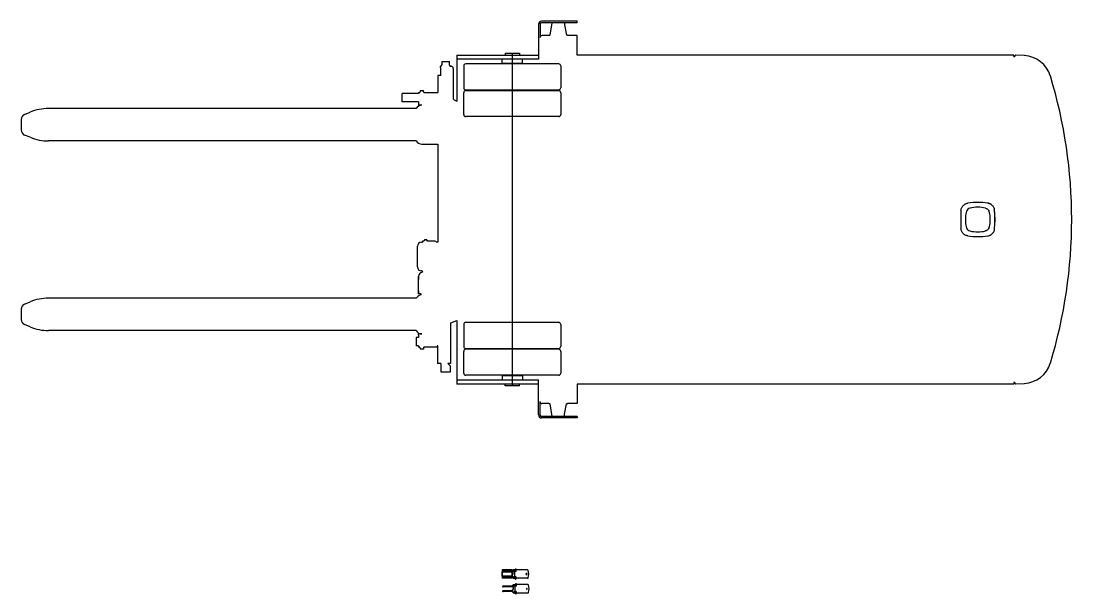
# Model space of a CAD drawing. Extents: x 159 to 306, y 156 to 232.
# Drawn here: x 158.557 to 161.825, y 182.521 to 184.29 of the extents above; entities that cross this region are included whole.
import ezdxf

# ---------------------------------------------------------------- set-up
doc = ezdxf.new("R2010")
doc.units = 0
doc.header["$MEASUREMENT"] = 0
doc.layers.add('Ground_Vehicle', color=55, linetype='Continuous')
doc.layers.add('Ground_Vehicle_Outline', color=7, linetype='Continuous')

# ---------------------------------------------------------------- blocks, each defined once
blk = doc.blocks.new('*U42')
for p, q in [((3.19, 23.75), (3.19, 19.5)), ((3.38, 23.75), (3.38, 22.12)), ((7.88, 24.12), (3.56, 24.12)), ((7.88, 23.94), (3.56, 23.94)), ((4.83, 23.94), (4.56, 22.42)), ((6.35, 23.94), (6.36, 23.66)), ((6.36, 23.66), (6.58, 22.42)), ((7.88, 23.94), (7.88, 24.12)), ((4.46, 22.38), (3.62, 22.38)), ((4.49, 22.38), (4.46, 22.38)), ((4.55, 22.38), (4.46, 22.38)), ((4.46, 22.38), (4.46, 22.38)), ((4.54, 22.38), (4.55, 22.41)), ((4.55, 22.38), (4.55, 22.38)), ((4.55, 22.38), (4.55, 22.38)), ((4.55, 22.38), (4.55, 22.38)), ((4.55, 22.38), (4.55, 22.38)), ((4.56, 22.42), (4.56, 22.42)), ((4.56, 22.42), (4.56, 22.42)), ((4.56, 22.42), (4.56, 22.42)), ((6.69, 22.42), (6.58, 22.42)), ((6.69, 22.42), (6.69, 22.42)), ((6.7, 22.42), (6.69, 22.42)), ((6.7, 22.42), (6.7, 22.42)), ((6.7, 22.42), (6.7, 22.42)), ((6.7, 22.41), (6.7, 22.42)), ((6.7, 22.41), (6.7, 22.41)), ((6.7, 22.41), (6.7, 22.41)), ((6.7, 22.41), (6.7, 22.38)), ((7.88, 22.38), (6.7, 22.38)), ((7.88, 20), (7.88, 22.38)), ((-6.75, 20), (3.19, 20)), ((-6.75, 20), (-6.75, 19.5)), ((3.19, 19.5), (-6.75, 19.5)), ((-6.75, 19.5), (-6.75, 14.39)), ((-1.25, 19), (-1.25, 19.5)), ((-0.86, 20.22), (-0.03, 20.22)), ((-0.86, 20.22), (-0.86, 20)), ((-0.03, 20.1), (-0.03, 20.22)), ((-0.03, 20.1), (0.03, 20.1)), ((0, 20.1), (0, -20.1)), ((0.03, 20.22), (0.86, 20.22)), ((0.03, 20.1), (0.03, 20.22)), ((0.86, 20.22), (0.86, 20)), ((1.25, 19), (1.25, 19.5)), ((61.01, 20), (7.88, 20)), ((7.88, 19.62), (7.88, 19.62)), ((61.01, 19.83), (61.01, 20)), ((61.01, 19.83), (61.13, 19.83)), ((61.13, 19.86), (61.13, 19.83)), ((62.3, 19.94), (61.27, 19.99)), ((-8.75, 18.5), (-8.75, 18.64)), ((-8.66, 18.64), (-8.75, 18.64)), ((-8.71, 18.5), (-8.75, 18.5)), ((-8.71, 17.52), (-8.71, 18.5)), ((-8.66, 18.79), (-8.66, 18.64)), ((-8.56, 18.79), (-8.66, 18.79)), ((-8.59, 19.2), (-7.65, 19.2)), ((-8.59, 19.2), (-8.59, 18.83)), ((-8.56, 18.83), (-8.59, 18.83)), ((-8.56, 18.83), (-8.56, 18.79)), ((-7.68, 18.83), (-7.65, 18.83)), ((-7.68, 18.83), (-7.68, 18.79)), ((-7.58, 18.79), (-7.68, 18.79)), ((-7.65, 18.83), (-7.65, 19.2)), ((-7.58, 18.79), (-7.58, 18.64)), ((-7.58, 18.64), (-7.44, 18.64)), ((-7.18, 18.38), (-7.18, 14.7)), ((-5.91, 18.68), (-5.91, 16.03)), ((5.65, 18.93), (-5.66, 18.93)), ((-1.25, 19), (1.25, 19)), ((-0.86, 19), (-0.86, 18.93)), ((0.86, 19), (0.86, 18.93)), ((5.9, 18.68), (5.9, 16.03)), ((-8.71, 17.52), (-9.07, 17.52)), ((-9.07, 17.52), (-9.07, 15.47)), ((-11.39, 15.47), (-11.26, 15.47)), ((-11.39, 15.47), (-11.39, 15.32)), ((-11.19, 15.53), (-11.26, 15.53)), ((-11.26, 15.53), (-11.26, 15.47)), ((-11.21, 15.69), (-10.82, 15.69)), ((-11.21, 15.69), (-11.21, 15.55)), ((-11.21, 15.55), (-11.19, 15.55)), ((-11.19, 15.55), (-11.19, 15.53)), ((-10.84, 15.55), (-10.82, 15.55)), ((-10.84, 15.55), (-10.84, 15.53)), ((-10.77, 15.53), (-10.84, 15.53)), ((-10.82, 15.55), (-10.82, 15.69)), ((-10.77, 15.53), (-10.77, 15.47)), ((-10.77, 15.47), (-9.07, 15.47)), ((-5.66, 15.78), (5.65, 15.78)), ((5.65, 15.67), (-5.66, 15.67)), ((-0.91, 15.67), (-0.91, 15.78)), ((0.9, 15.67), (0.9, 15.78)), ((-11.39, 15.32), (-13.39, 15.32)), ((-13.39, 14.32), (-13.39, 15.32)), ((-11.39, 14.32), (-13.39, 14.32)), ((-11.41, 14.32), (-11.41, 14.28)), ((-11.39, 14.28), (-11.41, 14.28)), ((-11.39, 14.32), (-11.39, 13.97)), ((-7.06, 14.55), (-6.75, 14.39)), ((-5.91, 12.77), (-5.91, 15.42)), ((5.9, 15.42), (5.9, 12.77)), ((-59.34, 12.78), (-58.66, 13.06)), ((-11.68, 13.5), (-56.42, 13.5)), ((-11.39, 13.97), (-11.39, 13.91)), ((-11.02, 13.91), (-11.39, 13.91)), ((-6.07, 13.49), (-6.07, 13.49)), ((-59.75, 12.16), (-59.75, 10.9)), ((5.65, 12.52), (-5.66, 12.52)), ((-58.66, 10), (-59.34, 10.28)), ((-11.68, 9.56), (-56.42, 9.56)), ((-11.02, 9.16), (-9.07, 9.16)), ((-9.07, 9.16), (-9.07, -2.75)), ((55.41, 1.99), (55.42, 1.99)), ((55.41, 1.99), (55.42, 1.99)), ((55.41, 1.99), (55.42, 1.99)), ((55.41, 1.99), (55.42, 1.99)), ((56.63, 2.09), (56.63, 2.09)), ((57.58, 1.38), (57.58, 1.38)), ((54.59, 1.16), (54.59, -1.15)), ((55.13, 0.3), (55.13, -0.3)), ((57.99, 1.03), (57.99, 1.03)), ((58.13, -0.3), (58.13, 0.3)), ((58.67, 1.12), (58.67, 1.13)), ((58.67, 1.12), (58.67, 1.13)), ((58.69, 0.91), (58.69, 0.91)), ((58.71, 0.51), (58.71, 0.53)), ((58.71, 0.51), (58.71, 0.53)), ((58.72, -0.3), (58.72, 0.3)), ((58.72, 0.3), (58.72, -0.3)), ((58.72, 0), (58.73, 0)), ((57.99, -1.03), (57.99, -1.03)), ((58.67, -1.13), (58.67, -1.12)), ((58.67, -1.13), (58.67, -1.12)), ((-10.66, -2.54), (-10.69, -2.54)), ((-10.69, -2.54), (-10.69, -2.58)), ((-10.68, -2.43), (-10.4, -2.43)), ((-10.68, -2.43), (-10.68, -2.53)), ((-10.66, -2.53), (-10.68, -2.53)), ((-10.66, -2.53), (-10.66, -2.54)), ((-10.42, -2.53), (-10.4, -2.53)), ((-10.42, -2.53), (-10.42, -2.54)), ((-10.39, -2.54), (-10.42, -2.54)), ((-10.4, -2.53), (-10.4, -2.43)), ((-10.39, -2.54), (-10.39, -2.58)), ((55.42, -1.99), (55.41, -1.99)), ((55.42, -1.99), (55.41, -1.99)), ((55.42, -1.99), (55.41, -1.99)), ((55.42, -1.99), (55.41, -1.99)), ((56.63, -2.09), (56.63, -2.09)), ((57.58, -1.38), (57.58, -1.38)), ((-11.54, -5.75), (-11.54, -3.25)), ((-11.04, -2.75), (-10.92, -2.75)), ((-10.92, -2.63), (-10.92, -2.75)), ((-10.76, -2.63), (-10.92, -2.63)), ((-10.69, -2.58), (-10.76, -2.58)), ((-10.76, -2.58), (-10.76, -2.63)), ((-10.32, -2.58), (-10.39, -2.58)), ((-10.32, -2.58), (-10.32, -2.63)), ((-9.41, -2.63), (-10.32, -2.63)), ((-9.07, -2.75), (-9.2, -2.75)), ((-10.95, -6.25), (-11.04, -6.25)), ((-10.95, -6.25), (-10.94, -6.41)), ((-11.39, -8.78), (-11.39, -6.91)), ((-11.39, -6.91), (-11.39, -7.28)), ((-11.39, -8.41), (-11.39, -7.53)), ((-11.39, -8.66), (-11.39, -8.78)), ((-11.39, -8.78), (-11.39, -9.03)), ((-11.39, -9.03), (-11.39, -8.78)), ((-59.34, -10.28), (-58.66, -10)), ((-11.68, -9.56), (-56.42, -9.56)), ((-11.14, -9.03), (-11.39, -9.03)), ((-11.14, -9.03), (-11.14, -9.17)), ((-59.75, -10.9), (-59.75, -12.16)), ((-58.66, -13.06), (-59.34, -12.78)), ((-7.49, -12.55), (-6.75, -12.26)), ((-7.49, -17.52), (-7.49, -12.55)), ((-6.75, -12.26), (-6.75, -19.5)), ((-5.91, -12.77), (-5.91, -15.42)), ((5.65, -12.52), (-5.66, -12.52)), ((5.9, -12.77), (5.9, -15.42)), ((-11.68, -13.5), (-56.42, -13.5)), ((-11.02, -13.91), (-11.39, -13.91)), ((-11.39, -14.02), (-11.39, -13.91)), ((-11.39, -14.02), (-11.39, -14.35)), ((-11.39, -14.35), (-11.7, -14.35)), ((-11.7, -14.35), (-11.7, -15.35)), ((-11.39, -15.35), (-11.7, -15.35)), ((-11.39, -15.35), (-11.39, -15.52)), ((-9.14, -15.35), (-9.14, -15.52)), ((-9.07, -15.35), (-9.14, -15.35)), ((-9.07, -17.52), (-9.07, -15.35)), ((-11.26, -15.52), (-11.39, -15.52)), ((-11.26, -15.59), (-11.26, -15.52)), ((-11.26, -15.59), (-11.19, -15.59)), ((-11.21, -15.61), (-11.21, -15.75)), ((-11.19, -15.61), (-11.21, -15.61)), ((-10.82, -15.75), (-11.21, -15.75)), ((-11.19, -15.61), (-11.19, -15.59)), ((-10.84, -15.61), (-10.84, -15.59)), ((-10.84, -15.59), (-10.77, -15.59)), ((-10.82, -15.61), (-10.84, -15.61)), ((-10.82, -15.61), (-10.82, -15.75)), ((-10.77, -15.59), (-10.77, -15.52)), ((-9.14, -15.52), (-10.77, -15.52)), ((-5.91, -18.68), (-5.91, -16.03)), ((-5.66, -15.67), (5.65, -15.67)), ((5.65, -15.78), (-5.66, -15.78)), ((-0.9, -15.78), (-0.9, -15.67)), ((0.91, -15.78), (0.91, -15.67)), ((5.9, -16.03), (5.9, -18.68)), ((-8.71, -17.52), (-9.07, -17.52)), ((-8.71, -17.52), (-8.71, -18.5)), ((-7.49, -17.52), (-7.85, -17.52)), ((-7.53, -17.83), (-7.85, -17.52)), ((-7.53, -18.5), (-7.53, -17.83)), ((-8.71, -18.5), (-7.53, -18.5)), ((5.65, -18.93), (-5.66, -18.93)), ((-1.25, -19), (-1.25, -19.5)), ((1.25, -19), (-1.25, -19)), ((-0.86, -19), (-0.86, -18.93)), ((0.86, -19), (0.86, -18.93)), ((1.25, -19), (1.25, -19.5)), ((-6.75, -19.5), (-6.75, -20)), ((-6.75, -19.5), (3.19, -19.5)), ((3.19, -20), (-6.75, -20)), ((-0.86, -20.22), (-0.86, -20)), ((-0.03, -20.22), (-0.86, -20.22)), ((-0.03, -20.1), (-0.03, -20.22)), ((0.03, -20.1), (-0.03, -20.1)), ((0.03, -20.1), (0.03, -20.22)), ((0.86, -20.22), (0.03, -20.22)), ((0.86, -20.22), (0.86, -20)), ((3.19, -23.75), (3.19, -19.5)), ((7.88, -20), (7.88, -20)), ((7.88, -20), (7.88, -22.38)), ((61.01, -20), (7.88, -20)), ((61.01, -19.83), (61.01, -20)), ((61.13, -19.83), (61.01, -19.83)), ((61.13, -19.83), (61.13, -19.86)), ((61.13, -19.83), (61.13, -19.83)), ((61.27, -19.99), (62.3, -19.94)), ((3.38, -23.75), (3.38, -22.12)), ((4.46, -22.38), (3.62, -22.38)), ((4.46, -22.38), (4.46, -22.38)), ((4.46, -22.38), (4.46, -22.38)), ((4.52, -22.38), (4.54, -22.38)), ((4.55, -22.41), (4.54, -22.38)), ((4.56, -22.42), (4.83, -23.94)), ((4.56, -22.42), (4.56, -22.42)), ((6.36, -23.66), (6.58, -22.42)), ((6.69, -22.42), (6.58, -22.42)), ((6.7, -22.41), (6.7, -22.38)), ((7.88, -22.38), (6.7, -22.38)), ((7.88, -23.94), (3.56, -23.94)), ((7.88, -24.12), (3.56, -24.12)), ((6.35, -23.94), (6.36, -23.66)), ((7.88, -23.94), (7.88, -24.12))]:
    blk.add_line(p, q)
for points in [[(4.56, 22.42), (4.55, 22.42), (4.55, 22.41), (4.55, 22.41)], [(6.7, 22.41), (6.7, 22.41), (6.7, 22.42)], [(58.69, 0.91), (58.69, 0.93), (58.69, 0.94)], [(58.69, 0.87), (58.69, 0.89), (58.69, 0.9), (58.69, 0.91)], [(58.71, 0.51), (58.71, 0.52), (58.71, 0.53)], [(58.71, 0.46), (58.71, 0.48), (58.71, 0.49), (58.71, 0.51), (58.71, 0.51)], [(4.46, -22.38), (4.49, -22.38), (4.52, -22.38)], [(4.55, -22.41), (4.55, -22.41), (4.55, -22.42), (4.56, -22.42), (4.56, -22.42), (4.56, -22.42)], [(6.69, -22.42), (6.69, -22.42), (6.7, -22.42), (6.7, -22.42), (6.7, -22.41), (6.7, -22.41), (6.7, -22.41)]]:
    blk.add_lwpolyline(points)
for centre, radius, start, end in [((3.56, 23.75), 0.375, 90, 180), ((3.56, 23.75), 0.188, 90, 180), ((3.62, 22.12), 0.25, 90, 180), ((61.26, 19.86), 0.13, 87, 180), ((62.11, 16.44), 3.5, 16.9201, 87), ((-7.44, 18.38), 0.26, 0, 90), ((-5.66, 18.68), 0.25, 90, 180), ((5.65, 18.68), 0.25, 0, 90), ((8.06, 0), 60, 343.0799, 16.9201), ((-5.66, 16.03), 0.25, 180, 270), ((-5.66, 15.42), 0.25, 90, 180), ((5.65, 16.03), 0.25, 270, 0), ((5.65, 15.42), 0.25, 0, 90), ((-56.42, 7.59), 5.91, 90, 112.249), ((-11.02, 13.16), 0.75, 90, 152.7415), ((-59.08, 12.16), 0.669, 112.249, 180), ((-5.66, 12.77), 0.25, 180, 270), ((5.65, 12.77), 0.25, 270, 0), ((-59.08, 10.9), 0.669, 180, 247.751), ((-56.42, 15.47), 5.91, 247.751, 270), ((-11.02, 9.9), 0.74, 206.7973, 270.3136), ((55.82, 0.81), 0.59, 103.9542, 158.2152), ((56.63, -5.79), 7.87, 81.1189, 98.8741), ((56.63, -5.79), 7.87, 81.114, 98.8742), ((56.63, -2.44), 3.94, 76.0452, 103.9548), ((57.69, 1.02), 0.987, 55.6486, 81.1387), ((57.69, 1.02), 0.983, 55.446, 81.1104), ((57.1, 0.3), 1.97, 158.2147, 180), ((56.16, 0.3), 1.97, 360, 21.7853), ((57.69, 1.02), 0.99, 6.4466, 15.5245), ((57.7, 1.02), 0.978, 6.076, 15.2596), ((57.69, 1.02), 0.984, 6.0156, 6.4393), ((50.84, 0.3), 7.87, 5.4208, 6.0155), ((50.84, 0.3), 7.87, 5.4203, 6.0151), ((50.84, 0.3), 7.87, 4.7362, 5.4203), ((50.84, 0.3), 7.87, 3.4743, 5.4208), ((50.84, 0.3), 7.87, 4.4468, 4.7361), ((50.84, 0.3), 7.87, 4.2773, 4.4467), ((50.84, 0.3), 7.87, 3.4741, 4.2772), ((50.84, 0.3), 7.88, 2.552, 3.4743), ((50.84, 0.3), 7.88, 2.5517, 3.4741), ((50.84, 0.3), 7.88, 1.5783, 2.552), ((50.84, 0.3), 7.88, 1.7356, 2.5517), ((50.84, 0.3), 7.88, 1.3165, 1.5782), ((50.84, 0.3), 7.87, 0.6064, 1.5783), ((50.84, 0.3), 7.87, 0.6063, 1.3165), ((50.84, 0.3), 7.87, 0.0002, 0.6064), ((50.84, 0.3), 7.87, 0.0002, 0.6063), ((57.1, -0.3), 1.97, 180, 201.7853), ((55.82, -0.81), 0.59, 201.7848, 256.0458), ((56.16, -0.3), 1.97, 338.2147, 0), ((57.69, -1.02), 0.99, 344.4404, 353.5531), ((57.7, -1.02), 0.978, 344.705, 353.9239), ((50.84, -0.3), 7.87, 353.9847, 359.9997), ((50.84, -0.3), 7.87, 353.9849, 0), ((57.69, -1.02), 0.984, 353.5607, 353.9844), ((56.63, 5.79), 7.87, 261.1259, 278.8811), ((56.63, 5.79), 7.87, 261.1258, 278.886), ((56.63, 2.44), 3.94, 256.0452, 283.9548), ((57.69, -1.02), 0.987, 278.8619, 303.9999), ((57.69, -1.02), 0.983, 278.8893, 304.2027), ((-11.04, -3.25), 0.5, 90, 180), ((-9.41, -2.87), 0.24, 30.1396, 90), ((-11.04, -5.75), 0.5, 180, 270), ((-10.89, -6.91), 0.503, 96.246, 179.8579), ((-59.08, -10.9), 0.669, 112.249, 180), ((-56.42, -15.47), 5.91, 90, 112.249), ((-11.02, -9.91), 0.75, 99.4513, 152.7415), ((-59.08, -12.16), 0.669, 180, 247.751), ((-5.66, -12.77), 0.25, 90, 180), ((5.65, -12.77), 0.25, 0, 90), ((-56.42, -7.59), 5.91, 247.751, 270), ((-11.02, -13.16), 0.75, 207.326, 270), ((-5.66, -15.42), 0.25, 180, 270), ((5.65, -15.42), 0.25, 270, 0), ((-5.66, -16.03), 0.25, 90, 180), ((5.65, -16.03), 0.25, 0, 90), ((62.11, -16.44), 3.5, 273, 343.0799), ((-5.66, -18.68), 0.25, 180, 270), ((5.65, -18.68), 0.25, 270, 0), ((61.26, -19.86), 0.13, 180, 273), ((3.62, -22.12), 0.25, 180, 270), ((3.56, -23.75), 0.375, 180, 270), ((3.56, -23.75), 0.188, 180, 270)]:
    blk.add_arc(centre, radius, start, end)
for points, knots in [([(-7.18, 14.7), (-7.18, 14.69), (-7.18, 14.67), (-7.16, 14.64), (-7.14, 14.62), (-7.11, 14.59), (-7.07, 14.57), (-7.06, 14.55)], [0, 0, 0, 0, 0.189457, 0.298383, 0.419392, 0.695352, 1, 1, 1, 1]), ([(54.59, 1.14), (54.6, 1.19), (54.62, 1.3), (54.67, 1.45), (54.76, 1.59), (54.86, 1.71), (54.98, 1.81), (55.11, 1.9), (55.26, 1.96), (55.36, 1.98), (55.41, 1.99)], [0, 0, 0, 0, 0.125813, 0.251448, 0.37686, 0.501999, 0.626855, 0.75144, 0.875802, 1, 1, 1, 1]), ([(54.59, 1.14), (54.6, 1.19), (54.62, 1.3), (54.68, 1.45), (54.76, 1.59), (54.86, 1.71), (54.98, 1.81), (55.11, 1.9), (55.26, 1.96), (55.36, 1.98), (55.41, 1.99)], [0, 0, 0, 0, 0.125812, 0.251442, 0.376853, 0.501994, 0.626854, 0.751443, 0.875805, 1, 1, 1, 1]), ([(57.58, 1.38), (57.62, 1.37), (57.71, 1.34), (57.83, 1.26), (57.92, 1.15), (57.97, 1.07), (57.99, 1.03)], [0, 0, 0, 0, 0.250012, 0.5, 0.749988, 1, 1, 1, 1]), ([(58.25, 1.83), (58.3, 1.8), (58.39, 1.73), (58.5, 1.59), (58.59, 1.45), (58.63, 1.34), (58.64, 1.28)], [0, 0, 0, 0, 0.249126, 0.498862, 0.749189, 1, 1, 1, 1]), ([(55.41, -1.99), (55.36, -1.98), (55.26, -1.96), (55.11, -1.9), (54.98, -1.81), (54.86, -1.71), (54.76, -1.59), (54.67, -1.45), (54.62, -1.3), (54.6, -1.19), (54.59, -1.14)], [0, 0, 0, 0, 0.124197, 0.248558, 0.373144, 0.498001, 0.623142, 0.748555, 0.874189, 1, 1, 1, 1]), ([(55.41, -1.99), (55.36, -1.98), (55.26, -1.96), (55.11, -1.9), (54.98, -1.81), (54.86, -1.71), (54.76, -1.59), (54.68, -1.45), (54.62, -1.3), (54.6, -1.19), (54.59, -1.14)], [0, 0, 0, 0, 0.124195, 0.248557, 0.373146, 0.498006, 0.623148, 0.748559, 0.874188, 1, 1, 1, 1]), ([(57.99, -1.03), (57.97, -1.07), (57.92, -1.15), (57.83, -1.26), (57.71, -1.34), (57.62, -1.37), (57.58, -1.38)], [0, 0, 0, 0, 0.250012, 0.5, 0.749988, 1, 1, 1, 1]), ([(58.64, -1.28), (58.63, -1.34), (58.59, -1.45), (58.5, -1.6), (58.38, -1.73), (58.29, -1.8), (58.25, -1.83)], [0, 0, 0, 0, 0.25082, 0.501149, 0.750882, 1, 1, 1, 1])]:
    blk.add_open_spline(points, degree=3, knots=knots)
blk = doc.blocks.new('V-0_LOADED')
blk.add_line((0, 0.51), (0, -0.51))
at = {"layer": 'Ground_Vehicle_Outline', "color": 6}
for p, q in [((-0.3, 0.51), (-1.52, 0.51)), ((-1.52, 0.51), (-1.52, -0.51)), ((-0.3, 0.51), (-0.3, -0.51)), ((-0.3, -0.51), (-1.52, -0.51))]:
    blk.add_line(p, q, dxfattribs=at)
at = {"layer": 'Ground_Vehicle_Outline'}
for p, q in [((-1.52, 0.31), (-1.52, 0.28)), ((-1.52, -0.24), (-1.52, 0.25)), ((-1.51, 0.32), (-1.49, 0.33)), ((-1.49, 0.25), (-1.51, 0.26)), ((-0.3, 0.34), (-1.43, 0.34)), ((-0.3, 0.24), (-1.43, 0.24)), ((-0.29, 0.39), (-0.34, 0.39)), ((-0.34, 0.36), (-0.34, 0.39)), ((-0.29, 0.36), (-0.34, 0.36)), ((-0.3, 0.33), (-0.3, 0.36)), ((-0.3, -0.24), (-0.3, 0.25)), ((-0.28, 0.39), (-0.29, 0.39)), ((-0.29, 0.39), (-0.29, 0.39)), ((-0.29, 0.39), (-0.29, 0.39)), ((-0.29, 0.39), (-0.29, 0.39)), ((-0.29, 0.36), (-0.29, 0.36)), ((-0.29, 0.36), (-0.29, 0.35)), ((-0.29, 0.36), (-0.29, 0.36)), ((-0.28, 0.35), (-0.29, 0.35)), ((-0.29, 0.35), (-0.29, 0.35)), ((-0.28, 0.4), (-0.27, 0.4)), ((-0.28, 0.4), (-0.28, 0.39)), ((-0.28, 0.39), (-0.28, 0.39)), ((-0.28, 0.39), (-0.27, 0.39)), ((-0.27, 0.39), (-0.28, 0.39)), ((-0.28, 0.39), (-0.28, 0.39)), ((-0.28, 0.39), (-0.28, 0.39)), ((-0.28, 0.23), (-0.23, 0.23)), ((-0.27, 0.39), (-0.27, 0.4)), ((-0.27, 0.39), (-0.23, 0.39)), ((-0.27, 0.39), (-0.27, 0.39)), ((-0.22, 0.45), (-0.23, 0.45)), ((-0.23, 0.45), (-0.23, 0.39)), ((-0.23, 0.23), (-0.23, -0.07)), ((-0.22, 0.49), (-0.19, 0.49)), ((-0.22, 0.49), (-0.22, 0.48)), ((-0.22, 0.48), (-0.22, 0.48)), ((-0.22, 0.48), (-0.22, 0.47)), ((-0.22, 0.48), (-0.22, 0.48)), ((-0.22, 0.48), (-0.22, 0.48)), ((-0.22, 0.47), (-0.22, 0.47)), ((-0.22, 0.45), (-0.22, 0.47)), ((-0.22, 0.47), (-0.22, 0.47)), ((-0.22, 0.47), (-0.22, 0.47)), ((-0.2, 0.48), (-0.19, 0.48)), ((-0.19, 0.48), (-0.2, 0.48)), ((-0.2, 0.48), (-0.2, 0.48)), ((-0.19, 0.48), (-0.19, 0.49)), ((-0.19, 0.48), (-0.19, 0.47)), ((-0.19, 0.47), (-0.19, 0.47)), ((-0.18, 0.47), (-0.18, 0.37)), ((-0.18, 0.37), (-0.17, 0.37)), ((-0.17, 0.51), (0.08, 0.51)), ((-0.17, 0.51), (-0.17, 0.5)), ((0.08, 0.5), (-0.17, 0.5)), ((-0.17, 0.5), (-0.17, 0.37)), ((-0.15, 0.47), (-0.15, 0.41)), ((-0.15, 0.32), (-0.15, 0.39)), ((-0.15, 0.34), (-0.15, 0.34)), ((0.14, 0.48), (-0.14, 0.48)), ((-0.14, 0.4), (0.14, 0.4)), ((0.14, 0.4), (-0.14, 0.4)), ((0.14, 0.32), (-0.14, 0.32)), ((-0.03, 0.48), (-0.03, 0.5)), ((-0.03, 0.48), (0.03, 0.48)), ((-0.02, 0.51), (0, 0.51)), ((-0.02, 0.51), (-0.02, 0.51)), ((-0.02, 0.48), (-0.02, 0.48)), ((-0.02, 0.4), (-0.02, 0.4)), ((0, 0.51), (0.02, 0.51)), ((0, 0.51), (0, 0.51)), ((0, 0.51), (0, 0.51)), ((0, 0.51), (0, 0.51)), ((0.02, 0.51), (0.02, 0.51)), ((0.02, 0.48), (0.02, 0.48)), ((0.02, 0.4), (0.02, 0.4)), ((0.03, 0.48), (0.03, 0.5)), ((0.08, 0.6), (0.08, 0.5)), ((0.2, 0.61), (0.09, 0.61)), ((0.2, 0.61), (0.09, 0.61)), ((0.09, 0.6), (0.09, 0.56)), ((0.11, 0.57), (0.09, 0.57)), ((0.11, 0.57), (0.11, 0.57)), ((0.12, 0.57), (0.11, 0.57)), ((0.11, 0.57), (0.11, 0.57)), ((0.12, 0.61), (0.12, 0.57)), ((0.12, 0.57), (0.12, 0.57)), ((0.12, 0.57), (0.12, 0.57)), ((0.12, 0.57), (0.12, 0.57)), ((0.12, 0.57), (0.12, 0.57)), ((0.12, 0.57), (0.12, 0.57)), ((0.12, 0.57), (0.12, 0.57)), ((0.12, 0.57), (0.12, 0.57)), ((0.12, 0.57), (0.12, 0.57)), ((0.15, 0.47), (0.15, 0.41)), ((0.15, 0.39), (0.15, 0.32)), ((0.16, 0.61), (0.16, 0.6)), ((0.16, 0.6), (0.17, 0.57)), ((0.17, 0.57), (0.17, 0.57)), ((0.2, 0.57), (0.17, 0.57)), ((0.17, 0.57), (0.17, 0.57)), ((0.17, 0.57), (0.17, 0.57)), ((0.17, 0.57), (0.17, 0.57)), ((0.17, 0.57), (0.17, 0.57)), ((0.17, 0.57), (0.17, 0.57)), ((0.17, 0.57), (0.17, 0.57)), ((0.17, 0.57), (0.17, 0.57)), ((0.17, 0.57), (0.17, 0.57)), ((0.2, 0.61), (0.2, 0.61)), ((0.2, 0.51), (0.2, 0.57)), ((1.55, 0.51), (0.2, 0.51)), ((0.2, 0.5), (0.2, 0.5)), ((1.39, 0.03), (1.39, -0.03)), ((1.4, 0.01), (1.4, -0.01)), ((1.41, 0.05), (1.41, 0.05)), ((1.41, 0.05), (1.41, 0.05)), ((1.41, 0.05), (1.41, 0.05)), ((1.41, 0.05), (1.41, 0.05)), ((1.44, 0.05), (1.44, 0.05)), ((1.46, 0.04), (1.46, 0.04)), ((1.47, 0.03), (1.47, 0.03)), ((1.48, -0.01), (1.48, 0.01)), ((1.49, 0.03), (1.49, 0.03)), ((1.49, 0.03), (1.49, 0.03)), ((1.49, 0.02), (1.49, 0.02)), ((1.49, 0.01), (1.49, 0.01)), ((1.49, 0.01), (1.49, 0.01)), ((1.49, -0.01), (1.49, 0.01)), ((1.49, 0.01), (1.49, -0.01)), ((1.49, 0), (1.49, 0)), ((1.55, 0.5), (1.55, 0.51)), ((1.55, 0.5), (1.55, 0.5)), ((1.55, 0.5), (1.55, 0.5)), ((1.58, 0.51), (1.56, 0.51)), ((-1.52, -0.28), (-1.52, -0.31)), ((-1.51, -0.26), (-1.49, -0.25)), ((-1.49, -0.33), (-1.51, -0.32)), ((-0.3, -0.24), (-1.43, -0.24)), ((-0.3, -0.34), (-1.43, -0.34)), ((-0.29, -0.36), (-0.3, -0.36)), ((-0.3, -0.36), (-0.3, -0.39)), ((-0.29, -0.39), (-0.3, -0.39)), ((-0.29, -0.15), (-0.29, -0.08)), ((-0.29, -0.22), (-0.29, -0.18)), ((-0.29, -0.18), (-0.29, -0.18)), ((-0.29, -0.21), (-0.29, -0.19)), ((-0.29, -0.22), (-0.29, -0.23)), ((-0.29, -0.22), (-0.29, -0.22)), ((-0.29, -0.23), (-0.29, -0.22)), ((-0.28, -0.23), (-0.29, -0.23)), ((-0.28, -0.35), (-0.29, -0.35)), ((-0.29, -0.36), (-0.29, -0.35)), ((-0.29, -0.36), (-0.29, -0.36)), ((-0.29, -0.4), (-0.29, -0.39)), ((-0.29, -0.39), (-0.29, -0.39)), ((-0.29, -0.39), (-0.29, -0.39)), ((-0.29, -0.4), (-0.28, -0.4)), ((-0.28, -0.07), (-0.28, -0.07)), ((-0.28, -0.07), (-0.28, -0.07)), ((-0.27, -0.07), (-0.28, -0.07)), ((-0.28, -0.16), (-0.28, -0.16)), ((-0.28, -0.16), (-0.28, -0.16)), ((-0.28, -0.23), (-0.28, -0.23)), ((-0.28, -0.4), (-0.28, -0.4)), ((-0.28, -0.4), (-0.28, -0.4)), ((-0.28, -0.4), (-0.28, -0.4)), ((-0.28, -0.4), (-0.27, -0.4)), ((-0.27, -0.4), (-0.28, -0.4)), ((-0.28, -0.4), (-0.28, -0.4)), ((-0.27, -0.4), (-0.28, -0.4)), ((-0.27, -0.06), (-0.26, -0.06)), ((-0.27, -0.06), (-0.27, -0.06)), ((-0.27, -0.06), (-0.27, -0.06)), ((-0.27, -0.06), (-0.27, -0.06)), ((-0.27, -0.06), (-0.27, -0.07)), ((-0.27, -0.06), (-0.27, -0.06)), ((-0.27, -0.07), (-0.27, -0.07)), ((-0.27, -0.07), (-0.27, -0.07)), ((-0.27, -0.4), (-0.27, -0.39)), ((-0.23, -0.39), (-0.27, -0.39)), ((-0.27, -0.4), (-0.27, -0.4)), ((-0.26, -0.06), (-0.26, -0.06)), ((-0.26, -0.06), (-0.26, -0.06)), ((-0.26, -0.06), (-0.26, -0.07)), ((-0.26, -0.06), (-0.26, -0.06)), ((-0.26, -0.06), (-0.26, -0.06)), ((-0.26, -0.07), (-0.26, -0.07)), ((-0.26, -0.07), (-0.26, -0.07)), ((-0.24, -0.07), (-0.26, -0.07)), ((-0.23, -0.07), (-0.23, -0.07)), ((-0.23, -0.44), (-0.23, -0.39)), ((-0.23, -0.39), (-0.23, -0.39)), ((-0.23, -0.39), (-0.23, -0.39)), ((-0.22, -0.44), (-0.23, -0.44)), ((-0.22, -0.44), (-0.22, -0.47)), ((-0.22, -0.47), (-0.19, -0.47)), ((-0.19, -0.44), (-0.2, -0.44)), ((-0.19, -0.45), (-0.2, -0.44)), ((-0.19, -0.32), (-0.17, -0.31)), ((-0.19, -0.44), (-0.19, -0.32)), ((-0.19, -0.47), (-0.19, -0.45)), ((-0.17, -0.31), (-0.17, -0.5)), ((-0.17, -0.5), (-0.17, -0.51)), ((-0.17, -0.5), (0.08, -0.5)), ((0.08, -0.51), (-0.17, -0.51)), ((-0.15, -0.32), (-0.15, -0.39)), ((-0.15, -0.47), (-0.15, -0.41)), ((0.14, -0.32), (-0.14, -0.32)), ((-0.14, -0.4), (0.14, -0.4)), ((0.14, -0.4), (-0.14, -0.4)), ((0.14, -0.48), (-0.14, -0.48)), ((-0.03, -0.48), (-0.03, -0.5)), ((0.03, -0.48), (-0.03, -0.48)), ((-0.02, -0.4), (-0.02, -0.4)), ((-0.02, -0.48), (-0.02, -0.48)), ((-0.02, -0.51), (-0.02, -0.51)), ((0, -0.51), (-0.02, -0.51)), ((0, -0.51), (0, -0.51)), ((0, -0.51), (0, -0.51)), ((0, -0.51), (0, -0.51)), ((0.02, -0.51), (0, -0.51)), ((0.02, -0.4), (0.02, -0.4)), ((0.02, -0.48), (0.02, -0.48)), ((0.02, -0.51), (0.02, -0.51)), ((0.03, -0.48), (0.03, -0.5)), ((0.08, -0.6), (0.08, -0.5)), ((0.09, -0.6), (0.09, -0.56)), ((0.11, -0.57), (0.09, -0.57)), ((0.2, -0.61), (0.09, -0.61)), ((0.2, -0.61), (0.09, -0.61)), ((0.11, -0.57), (0.11, -0.57)), ((0.11, -0.57), (0.12, -0.57)), ((0.11, -0.57), (0.11, -0.57)), ((0.12, -0.57), (0.12, -0.61)), ((0.12, -0.57), (0.12, -0.57)), ((0.12, -0.57), (0.12, -0.57)), ((0.15, -0.32), (0.15, -0.39)), ((0.15, -0.41), (0.15, -0.47)), ((0.16, -0.6), (0.17, -0.57)), ((0.16, -0.61), (0.16, -0.6)), ((0.17, -0.57), (0.17, -0.57)), ((0.2, -0.57), (0.17, -0.57)), ((0.17, -0.57), (0.17, -0.57)), ((0.2, -0.51), (0.2, -0.51)), ((0.2, -0.51), (0.2, -0.57)), ((1.55, -0.51), (0.2, -0.51)), ((0.2, -0.61), (0.2, -0.61)), ((1.41, -0.05), (1.41, -0.05)), ((1.41, -0.05), (1.41, -0.05)), ((1.41, -0.05), (1.41, -0.05)), ((1.41, -0.05), (1.41, -0.05)), ((1.44, -0.05), (1.44, -0.05)), ((1.46, -0.04), (1.46, -0.04)), ((1.47, -0.03), (1.47, -0.03)), ((1.49, -0.03), (1.49, -0.03)), ((1.49, -0.03), (1.49, -0.03)), ((1.55, -0.5), (1.55, -0.5)), ((1.55, -0.5), (1.55, -0.51)), ((1.55, -0.5), (1.55, -0.5)), ((1.55, -0.5), (1.55, -0.5)), ((1.56, -0.51), (1.58, -0.51))]:
    blk.add_line(p, q, dxfattribs=at)
for points in [[(0.12, 0.57), (0.12, 0.57), (0.12, 0.57), (0.12, 0.57)], [(0.17, 0.57), (0.17, 0.57), (0.17, 0.57)], [(1.49, 0.02), (1.49, 0.02), (1.49, 0.02)], [(1.49, 0.02), (1.49, 0.02), (1.49, 0.02), (1.49, 0.02)], [(1.49, 0.01), (1.49, 0.01), (1.49, 0.01)], [(1.49, 0.01), (1.49, 0.01), (1.49, 0.01), (1.49, 0.01), (1.49, 0.01)], [(0.11, -0.57), (0.11, -0.57), (0.11, -0.57)], [(0.12, -0.57), (0.12, -0.57), (0.12, -0.57), (0.12, -0.57), (0.12, -0.57), (0.12, -0.57)], [(0.17, -0.57), (0.17, -0.57), (0.17, -0.57), (0.17, -0.57), (0.17, -0.57), (0.17, -0.57), (0.17, -0.57)]]:
    blk.add_lwpolyline(points, dxfattribs=at)
for centre, radius, start, end in [((-1.5, 0.31), 0.017, 112.249, 180), ((-1.5, 0.28), 0.017, 180, 247.751), ((-1.43, 0.19), 0.15, 90, 112.249), ((-1.43, 0.39), 0.15, 247.751, 270), ((-0.28, 0.33), 0.0191, 90, 152.7415), ((-0.28, 0.25), 0.0188, 206.7973, 270.3136), ((-0.19, 0.47), 0.00659, 0, 90), ((-0.14, 0.47), 0.00635, 90, 180), ((-0.14, 0.41), 0.00635, 180, 270), ((-0.14, 0.39), 0.00635, 90, 180), ((-0.14, 0.32), 0.00635, 180, 270), ((0.09, 0.6), 0.00953, 90, 180), ((0.09, 0.6), 0.00476, 90, 180), ((0.09, 0.56), 0.00635, 90, 180), ((0.14, 0.47), 0.00635, 0, 90), ((0.14, 0.41), 0.00635, 270, 0), ((0.14, 0.39), 0.00635, 0, 90), ((0.14, 0.32), 0.00635, 270, 0), ((1.42, 0.02), 0.015, 103.9542, 158.2152), ((1.45, 0.01), 0.05, 158.2147, 180), ((1.44, -0.15), 0.2, 81.1189, 98.8741), ((1.44, -0.15), 0.2, 81.114, 98.8742), ((1.44, -0.06), 0.1, 76.0452, 103.9548), ((1.47, 0.03), 0.0251, 55.6486, 81.1387), ((1.47, 0.03), 0.025, 55.446, 81.1104), ((1.43, 0.01), 0.05, 360, 21.7853), ((1.47, 0.03), 0.0252, 6.4466, 15.5245), ((1.47, 0.03), 0.025, 6.0156, 6.4393), ((1.47, 0.03), 0.0249, 6.076, 15.2596), ((1.29, 0.01), 0.2, 5.4208, 6.0155), ((1.29, 0.01), 0.2, 5.4203, 6.0151), ((1.29, 0.01), 0.2, 4.7362, 5.4203), ((1.29, 0.01), 0.2, 3.4743, 5.4208), ((1.29, 0.01), 0.2, 1.5783, 2.552), ((1.29, 0.01), 0.2, 1.7356, 2.5517), ((1.29, 0.01), 0.2, 2.552, 3.4743), ((1.29, 0.01), 0.2, 2.5517, 3.4741), ((1.29, 0.01), 0.2, 3.4741, 4.2772), ((1.29, 0.01), 0.2, 4.4468, 4.7361), ((1.29, 0.01), 0.2, 4.2773, 4.4467), ((1.29, 0.01), 0.2, 1.3165, 1.5782), ((1.29, 0.01), 0.2, 0.6064, 1.5783), ((1.29, 0.01), 0.2, 0.6063, 1.3165), ((1.29, 0.01), 0.2, 0.0002, 0.6064), ((1.29, 0.01), 0.2, 0.0002, 0.6063), ((1.56, 0.5), 0.0033, 87, 180), ((1.58, 0.42), 0.0889, 16.9201, 87), ((0.2, 0), 1.52, 343.0799, 16.9201), ((-1.5, -0.28), 0.017, 112.249, 180), ((-1.5, -0.31), 0.017, 180, 247.751), ((-1.43, -0.39), 0.15, 90, 112.249), ((-1.43, -0.19), 0.15, 247.751, 270), ((-0.28, -0.25), 0.019, 99.4513, 152.7415), ((-0.28, -0.33), 0.0191, 207.326, 270), ((-0.28, -0.08), 0.0127, 90, 180), ((-0.28, -0.15), 0.0127, 180, 270), ((-0.28, -0.18), 0.0128, 96.246, 179.8579), ((-0.24, -0.07), 0.0061, 30.1396, 90), ((-0.14, -0.32), 0.00635, 90, 180), ((-0.14, -0.39), 0.00635, 180, 270), ((-0.14, -0.41), 0.00635, 90, 180), ((-0.14, -0.47), 0.00635, 180, 270), ((0.09, -0.6), 0.00953, 180, 270), ((0.09, -0.56), 0.00635, 180, 270), ((0.09, -0.6), 0.00476, 180, 270), ((0.14, -0.32), 0.00635, 0, 90), ((0.14, -0.39), 0.00635, 270, 0), ((0.14, -0.41), 0.00635, 0, 90), ((0.14, -0.47), 0.00635, 270, 0), ((1.45, -0.01), 0.05, 180, 201.7853), ((1.42, -0.02), 0.015, 201.7848, 256.0458), ((1.44, 0.06), 0.1, 256.0452, 283.9548), ((1.44, 0.15), 0.2, 261.1259, 278.8811), ((1.44, 0.15), 0.2, 261.1258, 278.886), ((1.43, -0.01), 0.05, 338.2147, 0), ((1.47, -0.03), 0.0251, 278.8619, 303.9999), ((1.47, -0.03), 0.025, 278.8893, 304.2027), ((1.29, -0.01), 0.2, 353.9847, 359.9997), ((1.29, -0.01), 0.2, 353.9849, 0), ((1.47, -0.03), 0.0252, 344.4404, 353.5531), ((1.47, -0.03), 0.025, 353.5607, 353.9844), ((1.47, -0.03), 0.0249, 344.705, 353.9239), ((1.56, -0.5), 0.0033, 180, 273), ((1.58, -0.42), 0.0889, 273, 343.0799)]:
    blk.add_arc(centre, radius, start, end, dxfattribs=at)
for points, knots in [([(-0.18, 0.37), (-0.18, 0.37), (-0.18, 0.37), (-0.18, 0.37), (-0.18, 0.37), (-0.18, 0.37), (-0.18, 0.37), (-0.18, 0.37)], [0, 0, 0, 0, 0.189457, 0.298383, 0.419392, 0.695352, 1, 1, 1, 1]), ([(1.39, 0.03), (1.39, 0.03), (1.39, 0.03), (1.39, 0.04), (1.39, 0.04), (1.39, 0.04), (1.4, 0.05), (1.4, 0.05), (1.4, 0.05), (1.41, 0.05), (1.41, 0.05)], [0, 0, 0, 0, 0.125813, 0.251448, 0.37686, 0.501999, 0.626855, 0.75144, 0.875802, 1, 1, 1, 1]), ([(1.39, 0.03), (1.39, 0.03), (1.39, 0.03), (1.39, 0.04), (1.39, 0.04), (1.39, 0.04), (1.4, 0.05), (1.4, 0.05), (1.4, 0.05), (1.41, 0.05), (1.41, 0.05)], [0, 0, 0, 0, 0.125812, 0.251442, 0.376853, 0.501994, 0.626854, 0.751443, 0.875805, 1, 1, 1, 1]), ([(1.46, 0.04), (1.46, 0.03), (1.47, 0.03), (1.47, 0.03), (1.47, 0.03), (1.47, 0.03), (1.47, 0.03)], [0, 0, 0, 0, 0.250012, 0.5, 0.749988, 1, 1, 1, 1]), ([(1.48, 0.05), (1.48, 0.05), (1.48, 0.04), (1.49, 0.04), (1.49, 0.04), (1.49, 0.03), (1.49, 0.03)], [0, 0, 0, 0, 0.249126, 0.498862, 0.749189, 1, 1, 1, 1]), ([(1.41, -0.05), (1.41, -0.05), (1.4, -0.05), (1.4, -0.05), (1.4, -0.05), (1.39, -0.04), (1.39, -0.04), (1.39, -0.04), (1.39, -0.03), (1.39, -0.03), (1.39, -0.03)], [0, 0, 0, 0, 0.124197, 0.248558, 0.373144, 0.498001, 0.623142, 0.748555, 0.874189, 1, 1, 1, 1]), ([(1.41, -0.05), (1.41, -0.05), (1.4, -0.05), (1.4, -0.05), (1.4, -0.05), (1.39, -0.04), (1.39, -0.04), (1.39, -0.04), (1.39, -0.03), (1.39, -0.03), (1.39, -0.03)], [0, 0, 0, 0, 0.124195, 0.248557, 0.373146, 0.498006, 0.623148, 0.748559, 0.874188, 1, 1, 1, 1]), ([(1.47, -0.03), (1.47, -0.03), (1.47, -0.03), (1.47, -0.03), (1.47, -0.03), (1.46, -0.03), (1.46, -0.04)], [0, 0, 0, 0, 0.250012, 0.5, 0.749988, 1, 1, 1, 1]), ([(1.49, -0.03), (1.49, -0.03), (1.49, -0.04), (1.49, -0.04), (1.48, -0.04), (1.48, -0.05), (1.48, -0.05)], [0, 0, 0, 0, 0.25082, 0.501149, 0.750882, 1, 1, 1, 1])]:
    blk.add_open_spline(points, degree=3, knots=knots, dxfattribs=at)
blk = doc.blocks.new('V-0_UNLOADED')
blk.add_line((0, 0.51), (0, -0.51))
at = {"layer": 'Ground_Vehicle_Outline'}
for p, q in [((-1.52, 0.31), (-1.52, 0.28)), ((-1.51, 0.32), (-1.49, 0.33)), ((-1.49, 0.25), (-1.51, 0.26)), ((-0.3, 0.34), (-1.43, 0.34)), ((-0.3, 0.24), (-1.43, 0.24)), ((-0.29, 0.39), (-0.34, 0.39)), ((-0.34, 0.36), (-0.34, 0.39)), ((-0.29, 0.36), (-0.34, 0.36)), ((-0.3, 0.33), (-0.3, 0.36)), ((-0.28, 0.39), (-0.29, 0.39)), ((-0.29, 0.39), (-0.29, 0.39)), ((-0.29, 0.39), (-0.29, 0.39)), ((-0.29, 0.39), (-0.29, 0.39)), ((-0.29, 0.36), (-0.29, 0.36)), ((-0.29, 0.36), (-0.29, 0.35)), ((-0.29, 0.36), (-0.29, 0.36)), ((-0.28, 0.35), (-0.29, 0.35)), ((-0.29, 0.35), (-0.29, 0.35)), ((-0.28, 0.4), (-0.27, 0.4)), ((-0.28, 0.4), (-0.28, 0.39)), ((-0.28, 0.39), (-0.28, 0.39)), ((-0.28, 0.39), (-0.27, 0.39)), ((-0.27, 0.39), (-0.28, 0.39)), ((-0.28, 0.39), (-0.28, 0.39)), ((-0.28, 0.39), (-0.28, 0.39)), ((-0.28, 0.23), (-0.23, 0.23)), ((-0.27, 0.39), (-0.27, 0.4)), ((-0.27, 0.39), (-0.23, 0.39)), ((-0.27, 0.39), (-0.27, 0.39)), ((-0.22, 0.45), (-0.23, 0.45)), ((-0.23, 0.45), (-0.23, 0.39)), ((-0.23, 0.23), (-0.23, -0.07)), ((-0.22, 0.49), (-0.19, 0.49)), ((-0.22, 0.49), (-0.22, 0.48)), ((-0.22, 0.48), (-0.22, 0.48)), ((-0.22, 0.48), (-0.22, 0.47)), ((-0.22, 0.48), (-0.22, 0.48)), ((-0.22, 0.48), (-0.22, 0.48)), ((-0.22, 0.47), (-0.22, 0.47)), ((-0.22, 0.45), (-0.22, 0.47)), ((-0.22, 0.47), (-0.22, 0.47)), ((-0.22, 0.47), (-0.22, 0.47)), ((-0.2, 0.48), (-0.19, 0.48)), ((-0.19, 0.48), (-0.2, 0.48)), ((-0.2, 0.48), (-0.2, 0.48)), ((-0.19, 0.48), (-0.19, 0.49)), ((-0.19, 0.48), (-0.19, 0.47)), ((-0.19, 0.47), (-0.19, 0.47)), ((-0.18, 0.47), (-0.18, 0.37)), ((-0.18, 0.37), (-0.17, 0.37)), ((-0.17, 0.51), (0.08, 0.51)), ((-0.17, 0.51), (-0.17, 0.5)), ((0.08, 0.5), (-0.17, 0.5)), ((-0.17, 0.5), (-0.17, 0.37)), ((-0.15, 0.47), (-0.15, 0.41)), ((-0.15, 0.32), (-0.15, 0.39)), ((-0.15, 0.34), (-0.15, 0.34)), ((0.14, 0.48), (-0.14, 0.48)), ((-0.14, 0.4), (0.14, 0.4)), ((0.14, 0.4), (-0.14, 0.4)), ((0.14, 0.32), (-0.14, 0.32)), ((-0.03, 0.48), (-0.03, 0.5)), ((-0.03, 0.48), (0.03, 0.48)), ((-0.02, 0.51), (0, 0.51)), ((-0.02, 0.51), (-0.02, 0.51)), ((-0.02, 0.48), (-0.02, 0.48)), ((-0.02, 0.4), (-0.02, 0.4)), ((0, 0.51), (0.02, 0.51)), ((0, 0.51), (0, 0.51)), ((0, 0.51), (0, 0.51)), ((0, 0.51), (0, 0.51)), ((0.02, 0.51), (0.02, 0.51)), ((0.02, 0.48), (0.02, 0.48)), ((0.02, 0.4), (0.02, 0.4)), ((0.03, 0.48), (0.03, 0.5)), ((0.08, 0.6), (0.08, 0.5)), ((0.2, 0.61), (0.09, 0.61)), ((0.2, 0.61), (0.09, 0.61)), ((0.09, 0.6), (0.09, 0.56)), ((0.11, 0.57), (0.09, 0.57)), ((0.11, 0.57), (0.11, 0.57)), ((0.12, 0.57), (0.11, 0.57)), ((0.11, 0.57), (0.11, 0.57)), ((0.12, 0.61), (0.12, 0.57)), ((0.12, 0.57), (0.12, 0.57)), ((0.12, 0.57), (0.12, 0.57)), ((0.12, 0.57), (0.12, 0.57)), ((0.12, 0.57), (0.12, 0.57)), ((0.12, 0.57), (0.12, 0.57)), ((0.12, 0.57), (0.12, 0.57)), ((0.12, 0.57), (0.12, 0.57)), ((0.12, 0.57), (0.12, 0.57)), ((0.15, 0.47), (0.15, 0.41)), ((0.15, 0.39), (0.15, 0.32)), ((0.16, 0.61), (0.16, 0.6)), ((0.16, 0.6), (0.17, 0.57)), ((0.17, 0.57), (0.17, 0.57)), ((0.2, 0.57), (0.17, 0.57)), ((0.17, 0.57), (0.17, 0.57)), ((0.17, 0.57), (0.17, 0.57)), ((0.17, 0.57), (0.17, 0.57)), ((0.17, 0.57), (0.17, 0.57)), ((0.17, 0.57), (0.17, 0.57)), ((0.17, 0.57), (0.17, 0.57)), ((0.17, 0.57), (0.17, 0.57)), ((0.17, 0.57), (0.17, 0.57)), ((0.2, 0.61), (0.2, 0.61)), ((0.2, 0.51), (0.2, 0.57)), ((1.55, 0.51), (0.2, 0.51)), ((0.2, 0.5), (0.2, 0.5)), ((1.39, 0.03), (1.39, -0.03)), ((1.4, 0.01), (1.4, -0.01)), ((1.41, 0.05), (1.41, 0.05)), ((1.41, 0.05), (1.41, 0.05)), ((1.41, 0.05), (1.41, 0.05)), ((1.41, 0.05), (1.41, 0.05)), ((1.44, 0.05), (1.44, 0.05)), ((1.46, 0.04), (1.46, 0.04)), ((1.47, 0.03), (1.47, 0.03)), ((1.48, -0.01), (1.48, 0.01)), ((1.49, 0.03), (1.49, 0.03)), ((1.49, 0.03), (1.49, 0.03)), ((1.49, 0.02), (1.49, 0.02)), ((1.49, 0.01), (1.49, 0.01)), ((1.49, 0.01), (1.49, 0.01)), ((1.49, -0.01), (1.49, 0.01)), ((1.49, 0.01), (1.49, -0.01)), ((1.49, 0), (1.49, 0)), ((1.55, 0.5), (1.55, 0.51)), ((1.55, 0.5), (1.55, 0.5)), ((1.55, 0.5), (1.55, 0.5)), ((1.58, 0.51), (1.56, 0.51)), ((-1.52, -0.28), (-1.52, -0.31)), ((-1.51, -0.26), (-1.49, -0.25)), ((-1.49, -0.33), (-1.51, -0.32)), ((-0.3, -0.24), (-1.43, -0.24)), ((-0.3, -0.34), (-1.43, -0.34)), ((-0.29, -0.36), (-0.3, -0.36)), ((-0.3, -0.36), (-0.3, -0.39)), ((-0.29, -0.39), (-0.3, -0.39)), ((-0.29, -0.15), (-0.29, -0.08)), ((-0.29, -0.22), (-0.29, -0.18)), ((-0.29, -0.18), (-0.29, -0.18)), ((-0.29, -0.21), (-0.29, -0.19)), ((-0.29, -0.22), (-0.29, -0.23)), ((-0.29, -0.22), (-0.29, -0.22)), ((-0.29, -0.23), (-0.29, -0.22)), ((-0.28, -0.23), (-0.29, -0.23)), ((-0.28, -0.35), (-0.29, -0.35)), ((-0.29, -0.36), (-0.29, -0.35)), ((-0.29, -0.36), (-0.29, -0.36)), ((-0.29, -0.4), (-0.29, -0.39)), ((-0.29, -0.39), (-0.29, -0.39)), ((-0.29, -0.39), (-0.29, -0.39)), ((-0.29, -0.4), (-0.28, -0.4)), ((-0.28, -0.07), (-0.28, -0.07)), ((-0.28, -0.07), (-0.28, -0.07)), ((-0.27, -0.07), (-0.28, -0.07)), ((-0.28, -0.16), (-0.28, -0.16)), ((-0.28, -0.16), (-0.28, -0.16)), ((-0.28, -0.23), (-0.28, -0.23)), ((-0.28, -0.4), (-0.28, -0.4)), ((-0.28, -0.4), (-0.28, -0.4)), ((-0.28, -0.4), (-0.28, -0.4)), ((-0.28, -0.4), (-0.27, -0.4)), ((-0.27, -0.4), (-0.28, -0.4)), ((-0.28, -0.4), (-0.28, -0.4)), ((-0.27, -0.4), (-0.28, -0.4)), ((-0.27, -0.06), (-0.26, -0.06)), ((-0.27, -0.06), (-0.27, -0.06)), ((-0.27, -0.06), (-0.27, -0.06)), ((-0.27, -0.06), (-0.27, -0.06)), ((-0.27, -0.06), (-0.27, -0.07)), ((-0.27, -0.06), (-0.27, -0.06)), ((-0.27, -0.07), (-0.27, -0.07)), ((-0.27, -0.07), (-0.27, -0.07)), ((-0.27, -0.4), (-0.27, -0.39)), ((-0.23, -0.39), (-0.27, -0.39)), ((-0.27, -0.4), (-0.27, -0.4)), ((-0.26, -0.06), (-0.26, -0.06)), ((-0.26, -0.06), (-0.26, -0.06)), ((-0.26, -0.06), (-0.26, -0.07)), ((-0.26, -0.06), (-0.26, -0.06)), ((-0.26, -0.06), (-0.26, -0.06)), ((-0.26, -0.07), (-0.26, -0.07)), ((-0.26, -0.07), (-0.26, -0.07)), ((-0.24, -0.07), (-0.26, -0.07)), ((-0.23, -0.07), (-0.23, -0.07)), ((-0.23, -0.44), (-0.23, -0.39)), ((-0.23, -0.39), (-0.23, -0.39)), ((-0.23, -0.39), (-0.23, -0.39)), ((-0.22, -0.44), (-0.23, -0.44)), ((-0.22, -0.44), (-0.22, -0.47)), ((-0.22, -0.47), (-0.19, -0.47)), ((-0.19, -0.44), (-0.2, -0.44)), ((-0.19, -0.45), (-0.2, -0.44)), ((-0.19, -0.32), (-0.17, -0.31)), ((-0.19, -0.44), (-0.19, -0.32)), ((-0.19, -0.47), (-0.19, -0.45)), ((-0.17, -0.31), (-0.17, -0.5)), ((-0.17, -0.5), (-0.17, -0.51)), ((-0.17, -0.5), (0.08, -0.5)), ((0.08, -0.51), (-0.17, -0.51)), ((-0.15, -0.32), (-0.15, -0.39)), ((-0.15, -0.47), (-0.15, -0.41)), ((0.14, -0.32), (-0.14, -0.32)), ((-0.14, -0.4), (0.14, -0.4)), ((0.14, -0.4), (-0.14, -0.4)), ((0.14, -0.48), (-0.14, -0.48)), ((-0.03, -0.48), (-0.03, -0.5)), ((0.03, -0.48), (-0.03, -0.48)), ((-0.02, -0.4), (-0.02, -0.4)), ((-0.02, -0.48), (-0.02, -0.48)), ((-0.02, -0.51), (-0.02, -0.51)), ((0, -0.51), (-0.02, -0.51)), ((0, -0.51), (0, -0.51)), ((0, -0.51), (0, -0.51)), ((0, -0.51), (0, -0.51)), ((0.02, -0.51), (0, -0.51)), ((0.02, -0.4), (0.02, -0.4)), ((0.02, -0.48), (0.02, -0.48)), ((0.02, -0.51), (0.02, -0.51)), ((0.03, -0.48), (0.03, -0.5)), ((0.08, -0.6), (0.08, -0.5)), ((0.09, -0.6), (0.09, -0.56)), ((0.11, -0.57), (0.09, -0.57)), ((0.2, -0.61), (0.09, -0.61)), ((0.2, -0.61), (0.09, -0.61)), ((0.11, -0.57), (0.11, -0.57)), ((0.11, -0.57), (0.12, -0.57)), ((0.11, -0.57), (0.11, -0.57)), ((0.12, -0.57), (0.12, -0.61)), ((0.12, -0.57), (0.12, -0.57)), ((0.12, -0.57), (0.12, -0.57)), ((0.15, -0.32), (0.15, -0.39)), ((0.15, -0.41), (0.15, -0.47)), ((0.16, -0.6), (0.17, -0.57)), ((0.16, -0.61), (0.16, -0.6)), ((0.17, -0.57), (0.17, -0.57)), ((0.2, -0.57), (0.17, -0.57)), ((0.17, -0.57), (0.17, -0.57)), ((0.2, -0.51), (0.2, -0.51)), ((0.2, -0.51), (0.2, -0.57)), ((1.55, -0.51), (0.2, -0.51)), ((0.2, -0.61), (0.2, -0.61)), ((1.41, -0.05), (1.41, -0.05)), ((1.41, -0.05), (1.41, -0.05)), ((1.41, -0.05), (1.41, -0.05)), ((1.41, -0.05), (1.41, -0.05)), ((1.44, -0.05), (1.44, -0.05)), ((1.46, -0.04), (1.46, -0.04)), ((1.47, -0.03), (1.47, -0.03)), ((1.49, -0.03), (1.49, -0.03)), ((1.49, -0.03), (1.49, -0.03)), ((1.55, -0.5), (1.55, -0.5)), ((1.55, -0.5), (1.55, -0.51)), ((1.55, -0.5), (1.55, -0.5)), ((1.55, -0.5), (1.55, -0.5)), ((1.56, -0.51), (1.58, -0.51))]:
    blk.add_line(p, q, dxfattribs=at)
for points in [[(0.12, 0.57), (0.12, 0.57), (0.12, 0.57), (0.12, 0.57)], [(0.17, 0.57), (0.17, 0.57), (0.17, 0.57)], [(1.49, 0.02), (1.49, 0.02), (1.49, 0.02)], [(1.49, 0.02), (1.49, 0.02), (1.49, 0.02), (1.49, 0.02)], [(1.49, 0.01), (1.49, 0.01), (1.49, 0.01)], [(1.49, 0.01), (1.49, 0.01), (1.49, 0.01), (1.49, 0.01), (1.49, 0.01)], [(0.11, -0.57), (0.11, -0.57), (0.11, -0.57)], [(0.12, -0.57), (0.12, -0.57), (0.12, -0.57), (0.12, -0.57), (0.12, -0.57), (0.12, -0.57)], [(0.17, -0.57), (0.17, -0.57), (0.17, -0.57), (0.17, -0.57), (0.17, -0.57), (0.17, -0.57), (0.17, -0.57)]]:
    blk.add_lwpolyline(points, dxfattribs=at)
for centre, radius, start, end in [((-1.5, 0.31), 0.017, 112.249, 180), ((-1.5, 0.28), 0.017, 180, 247.751), ((-1.43, 0.19), 0.15, 90, 112.249), ((-1.43, 0.39), 0.15, 247.751, 270), ((-0.28, 0.33), 0.0191, 90, 152.7415), ((-0.28, 0.25), 0.0188, 206.7973, 270.3136), ((-0.19, 0.47), 0.00659, 0, 90), ((-0.14, 0.47), 0.00635, 90, 180), ((-0.14, 0.41), 0.00635, 180, 270), ((-0.14, 0.39), 0.00635, 90, 180), ((-0.14, 0.32), 0.00635, 180, 270), ((0.09, 0.6), 0.00953, 90, 180), ((0.09, 0.6), 0.00476, 90, 180), ((0.09, 0.56), 0.00635, 90, 180), ((0.14, 0.47), 0.00635, 0, 90), ((0.14, 0.41), 0.00635, 270, 0), ((0.14, 0.39), 0.00635, 0, 90), ((0.14, 0.32), 0.00635, 270, 0), ((1.42, 0.02), 0.015, 103.9542, 158.2152), ((1.45, 0.01), 0.05, 158.2147, 180), ((1.44, -0.15), 0.2, 81.1189, 98.8741), ((1.44, -0.15), 0.2, 81.114, 98.8742), ((1.44, -0.06), 0.1, 76.0452, 103.9548), ((1.47, 0.03), 0.0251, 55.6486, 81.1387), ((1.47, 0.03), 0.025, 55.446, 81.1104), ((1.43, 0.01), 0.05, 360, 21.7853), ((1.47, 0.03), 0.0252, 6.4466, 15.5245), ((1.47, 0.03), 0.025, 6.0156, 6.4393), ((1.47, 0.03), 0.0249, 6.076, 15.2596), ((1.29, 0.01), 0.2, 5.4208, 6.0155), ((1.29, 0.01), 0.2, 5.4203, 6.0151), ((1.29, 0.01), 0.2, 4.7362, 5.4203), ((1.29, 0.01), 0.2, 3.4743, 5.4208), ((1.29, 0.01), 0.2, 1.5783, 2.552), ((1.29, 0.01), 0.2, 1.7356, 2.5517), ((1.29, 0.01), 0.2, 2.552, 3.4743), ((1.29, 0.01), 0.2, 2.5517, 3.4741), ((1.29, 0.01), 0.2, 3.4741, 4.2772), ((1.29, 0.01), 0.2, 4.4468, 4.7361), ((1.29, 0.01), 0.2, 4.2773, 4.4467), ((1.29, 0.01), 0.2, 1.3165, 1.5782), ((1.29, 0.01), 0.2, 0.6064, 1.5783), ((1.29, 0.01), 0.2, 0.6063, 1.3165), ((1.29, 0.01), 0.2, 0.0002, 0.6064), ((1.29, 0.01), 0.2, 0.0002, 0.6063), ((1.56, 0.5), 0.0033, 87, 180), ((1.58, 0.42), 0.0889, 16.9201, 87), ((0.2, 0), 1.52, 343.0799, 16.9201), ((-1.5, -0.28), 0.017, 112.249, 180), ((-1.5, -0.31), 0.017, 180, 247.751), ((-1.43, -0.39), 0.15, 90, 112.249), ((-1.43, -0.19), 0.15, 247.751, 270), ((-0.28, -0.25), 0.019, 99.4513, 152.7415), ((-0.28, -0.33), 0.0191, 207.326, 270), ((-0.28, -0.08), 0.0127, 90, 180), ((-0.28, -0.15), 0.0127, 180, 270), ((-0.28, -0.18), 0.0128, 96.246, 179.8579), ((-0.24, -0.07), 0.0061, 30.1396, 90), ((-0.14, -0.32), 0.00635, 90, 180), ((-0.14, -0.39), 0.00635, 180, 270), ((-0.14, -0.41), 0.00635, 90, 180), ((-0.14, -0.47), 0.00635, 180, 270), ((0.09, -0.6), 0.00953, 180, 270), ((0.09, -0.56), 0.00635, 180, 270), ((0.09, -0.6), 0.00476, 180, 270), ((0.14, -0.32), 0.00635, 0, 90), ((0.14, -0.39), 0.00635, 270, 0), ((0.14, -0.41), 0.00635, 0, 90), ((0.14, -0.47), 0.00635, 270, 0), ((1.45, -0.01), 0.05, 180, 201.7853), ((1.42, -0.02), 0.015, 201.7848, 256.0458), ((1.44, 0.06), 0.1, 256.0452, 283.9548), ((1.44, 0.15), 0.2, 261.1259, 278.8811), ((1.44, 0.15), 0.2, 261.1258, 278.886), ((1.43, -0.01), 0.05, 338.2147, 0), ((1.47, -0.03), 0.0251, 278.8619, 303.9999), ((1.47, -0.03), 0.025, 278.8893, 304.2027), ((1.29, -0.01), 0.2, 353.9847, 359.9997), ((1.29, -0.01), 0.2, 353.9849, 0), ((1.47, -0.03), 0.0252, 344.4404, 353.5531), ((1.47, -0.03), 0.025, 353.5607, 353.9844), ((1.47, -0.03), 0.0249, 344.705, 353.9239), ((1.56, -0.5), 0.0033, 180, 273), ((1.58, -0.42), 0.0889, 273, 343.0799)]:
    blk.add_arc(centre, radius, start, end, dxfattribs=at)
for points, knots in [([(-0.18, 0.37), (-0.18, 0.37), (-0.18, 0.37), (-0.18, 0.37), (-0.18, 0.37), (-0.18, 0.37), (-0.18, 0.37), (-0.18, 0.37)], [0, 0, 0, 0, 0.189457, 0.298383, 0.419392, 0.695352, 1, 1, 1, 1]), ([(1.39, 0.03), (1.39, 0.03), (1.39, 0.03), (1.39, 0.04), (1.39, 0.04), (1.39, 0.04), (1.4, 0.05), (1.4, 0.05), (1.4, 0.05), (1.41, 0.05), (1.41, 0.05)], [0, 0, 0, 0, 0.125813, 0.251448, 0.37686, 0.501999, 0.626855, 0.75144, 0.875802, 1, 1, 1, 1]), ([(1.39, 0.03), (1.39, 0.03), (1.39, 0.03), (1.39, 0.04), (1.39, 0.04), (1.39, 0.04), (1.4, 0.05), (1.4, 0.05), (1.4, 0.05), (1.41, 0.05), (1.41, 0.05)], [0, 0, 0, 0, 0.125812, 0.251442, 0.376853, 0.501994, 0.626854, 0.751443, 0.875805, 1, 1, 1, 1]), ([(1.46, 0.04), (1.46, 0.03), (1.47, 0.03), (1.47, 0.03), (1.47, 0.03), (1.47, 0.03), (1.47, 0.03)], [0, 0, 0, 0, 0.250012, 0.5, 0.749988, 1, 1, 1, 1]), ([(1.48, 0.05), (1.48, 0.05), (1.48, 0.04), (1.49, 0.04), (1.49, 0.04), (1.49, 0.03), (1.49, 0.03)], [0, 0, 0, 0, 0.249126, 0.498862, 0.749189, 1, 1, 1, 1]), ([(1.41, -0.05), (1.41, -0.05), (1.4, -0.05), (1.4, -0.05), (1.4, -0.05), (1.39, -0.04), (1.39, -0.04), (1.39, -0.04), (1.39, -0.03), (1.39, -0.03), (1.39, -0.03)], [0, 0, 0, 0, 0.124197, 0.248558, 0.373144, 0.498001, 0.623142, 0.748555, 0.874189, 1, 1, 1, 1]), ([(1.41, -0.05), (1.41, -0.05), (1.4, -0.05), (1.4, -0.05), (1.4, -0.05), (1.39, -0.04), (1.39, -0.04), (1.39, -0.04), (1.39, -0.03), (1.39, -0.03), (1.39, -0.03)], [0, 0, 0, 0, 0.124195, 0.248557, 0.373146, 0.498006, 0.623148, 0.748559, 0.874188, 1, 1, 1, 1]), ([(1.47, -0.03), (1.47, -0.03), (1.47, -0.03), (1.47, -0.03), (1.47, -0.03), (1.46, -0.03), (1.46, -0.04)], [0, 0, 0, 0, 0.250012, 0.5, 0.749988, 1, 1, 1, 1]), ([(1.49, -0.03), (1.49, -0.03), (1.49, -0.04), (1.49, -0.04), (1.48, -0.04), (1.48, -0.05), (1.48, -0.05)], [0, 0, 0, 0, 0.25082, 0.501149, 0.750882, 1, 1, 1, 1])]:
    blk.add_open_spline(points, degree=3, knots=knots, dxfattribs=at)

msp = doc.modelspace()

# ---------------------------------------------------------------- block references
at = {"xscale": 0.0254, "yscale": 0.0254, "zscale": 0.0254}
for name, p in [('V-0_LOADED', (160.0818, 182.5826)), ('V-0_UNLOADED', (160.0828, 182.537))]:
    msp.add_blockref(name, p, dxfattribs=at)
at = {"layer": 'Ground_Vehicle', "xscale": 0.0254, "yscale": 0.0254, "zscale": 0.0254}
msp.add_blockref('*U42', (160.0746, 183.6776), dxfattribs=at)

doc.saveas('drawing.dxf')
